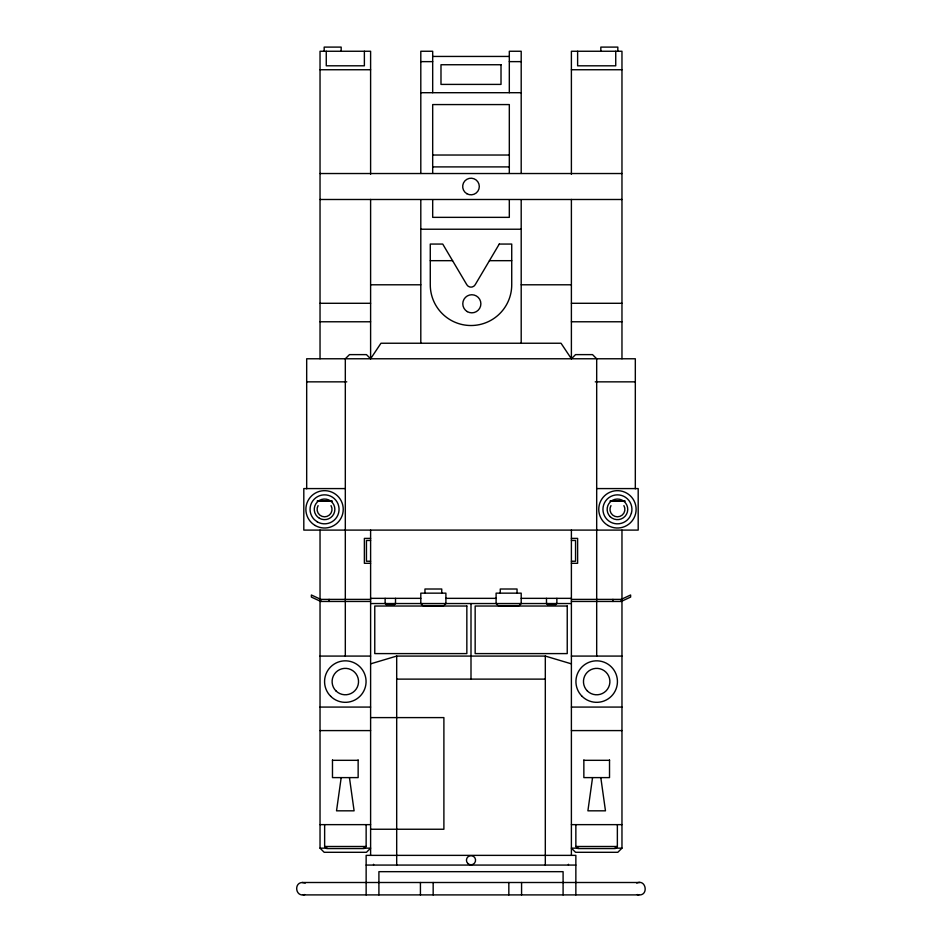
<?xml version="1.0" encoding="UTF-8"?>
<svg xmlns="http://www.w3.org/2000/svg" width="942" height="942" viewBox="0 0 942 942"><rect width="100%" height="100%" fill="white"/><g stroke="black" fill="none" stroke-linecap="round" stroke-linejoin="round"><path stroke-width="1.41" d="M341.192 777.609L336.529 810.827L354.098 810.827L349.447 777.609M592.553 777.609L587.902 810.827L605.471 810.827L600.808 777.609M345.314 656.079L345.314 358.772L349.47 354.616L366.45 354.616L370.606 358.772L380.98 343.241L561.02 343.241L571.394 358.772L575.55 354.616L592.53 354.616L596.686 358.772L596.686 656.079M385.137 598.347L385.137 603.539L386.161 604.576L394.486 604.576L395.51 603.539L395.51 598.347M546.49 598.347L546.49 603.539L547.526 604.576L555.827 604.576L556.863 603.539L556.863 598.347M366.144 824.639L366.144 846.493L364.071 848.565L326.709 848.565L324.637 846.493L324.637 824.639M617.363 824.639L617.363 846.493L615.291 848.565L577.929 848.565L575.856 846.493L575.856 824.639M621.967 530.099L621.967 848.153L617.822 852.298L575.55 852.298L571.394 848.153L578.623 848.153M571.394 599.383L621.214 599.383L630.622 594.991L630.622 597.075L621.214 601.455L571.394 601.455M636.698 883.054C646.153 878.709 648.885 895.877 638.711 894.9M370.606 663.851L396.688 656.079L545.312 656.079L571.394 663.851M639.865 882.501L302.135 882.501C294.045 882.925 295.411 895.948 303.289 894.9M304.831 894.547L303.242 894.9L638.758 894.9L637.169 894.547M432.684 56.438L509.316 56.438M420.803 61.63L432.684 61.63M509.316 61.63L521.197 61.63M320.033 69.743L370.606 69.743M571.394 69.743L621.967 69.743M420.803 92.705L521.197 92.705M432.684 155.03L509.316 155.03M432.684 166.899L509.316 166.899M320.033 173.528L621.967 173.528M320.033 199.492L621.967 199.492M420.803 229.224L521.197 229.224M430.27 260.675L452.56 260.675M489.44 260.675L511.73 260.675M370.606 284.79L420.803 284.79M521.197 284.79L571.394 284.79M320.033 303.289L370.606 303.289M571.394 303.289L621.967 303.289M320.033 321.775L370.606 321.775M571.394 321.775L621.967 321.775M306.68 381.851L346.774 381.851M595.25 381.851L635.32 381.851M345.314 488.58L303.807 488.58L303.807 530.099L638.193 530.099L638.193 488.58L596.686 488.58M370.606 538.4L364.377 538.4L364.377 563.304L370.606 563.304M571.394 538.4L577.623 538.4L577.623 563.304L571.394 563.304M370.606 540.472L366.45 540.472L366.45 561.232L370.606 561.232M571.394 540.472L575.55 540.472L575.55 561.232L571.394 561.232M370.606 598.347L420.803 598.347M445.896 598.347L496.104 598.347M521.197 598.347L571.394 598.347M370.606 601.455L320.786 601.455L311.378 597.075L311.378 594.991L320.786 599.383L370.606 599.383M370.606 603.539L571.394 603.539M320.033 656.079L370.606 656.079M571.394 656.079L621.967 656.079M396.688 679.123L545.312 679.123M320.033 707.077L370.606 707.077M571.394 707.077L621.967 707.077M370.606 717.604L443.894 717.604L443.894 829.243L370.606 829.243M320.033 730.592L370.606 730.592M571.394 730.592L621.967 730.592M332.479 760.324L358.148 760.324M583.852 760.324L609.521 760.324M320.033 824.639L370.606 824.639M571.394 824.639L621.967 824.639M324.637 846.493L366.144 846.493M575.856 846.493L617.363 846.493M320.033 530.099L320.033 848.153L327.251 848.153M363.377 848.153L370.606 848.153L366.45 852.298L324.178 852.298L320.033 848.153M614.749 848.153L621.967 848.153M366.144 865.074L575.856 865.074M302.182 882.501L305.302 883.054M635.32 488.827L635.32 358.772L306.68 358.772L306.68 488.827M621.967 358.772L621.967 51.257L571.394 51.257L571.394 174.258M621.214 599.383L621.214 601.455M617.822 51.257L617.822 47.1L600.831 47.1L600.831 51.257M615.738 51.257L615.738 65.81L577.623 65.81L577.623 51.257M612.912 599.383L612.912 601.455M609.521 759.935L609.521 777.609L583.852 777.609L583.852 759.935M575.856 894.9L575.856 855.371L366.144 855.371L366.144 894.9M571.394 199.445L571.394 358.772M571.394 530.099L571.394 855.371M568.426 864.285L568.426 865.015M563.092 894.9L563.092 871.668L378.908 871.668L378.908 894.9M555.827 603.539L555.827 604.576M547.526 603.539L547.526 604.576M545.312 656.079L545.312 865.074M521.574 882.501L521.574 894.9M521.197 173.446L521.197 51.257L509.316 51.257L509.316 92.705M521.197 199.739L521.197 342.817M517.04 593.154L517.04 589.009L500.249 589.009L500.249 593.154M509.316 173.41L509.316 104.574L432.684 104.574L432.684 173.41M509.316 199.775L509.316 217.355L432.684 217.355L432.684 199.775M508.833 882.501L508.833 894.9M471 603.539L471 679.123M441.751 593.154L441.751 589.009L424.96 589.009L424.96 593.154M433.167 882.501L433.167 894.9M432.684 92.705L432.684 51.257L420.803 51.257L420.803 173.446M420.803 199.739L420.803 342.817M420.426 882.501L420.426 894.9M396.688 656.079L396.688 865.074M394.486 603.539L394.486 604.576M386.161 603.539L386.161 604.576M373.574 864.285L373.574 865.015M370.606 174.258L370.606 51.257L320.033 51.257L320.033 358.772M370.606 199.445L370.606 358.772M370.606 530.099L370.606 855.371M364.377 51.257L364.377 65.799L326.262 65.799L326.262 51.257M358.148 759.935L358.148 777.609L332.479 777.609L332.479 759.935M341.169 51.257L341.169 47.1L324.178 47.1L324.178 51.257M329.088 599.383L329.088 601.455M320.786 599.383L320.786 601.455M331.031 505.607A7.477 7.477 0 0 1 324.566 516.817A7.477 7.477 0 0 1 318.09 505.607M623.91 505.607A7.477 7.477 0 0 1 617.434 516.817A7.477 7.477 0 0 1 610.969 505.607M631.434 513.096L629.998 516.593A14.495 14.495 0 0 1 605.565 517.653A14.495 14.495 0 0 1 614.926 495.068A14.495 14.495 0 0 1 631.434 513.096M499.272 244.06L475.157 284.79A4.828 4.828 0 0 1 466.843 284.79L442.728 244.06L430.27 244.06L430.27 284.79A40.73 40.73 0 0 0 471 325.52A40.73 40.73 0 0 0 511.73 284.79L511.73 244.06L499.272 244.06M445.896 603.539L443.823 605.612L422.876 605.612L420.803 603.539L420.803 593.154L445.896 593.154L445.896 603.539M521.197 603.539L519.124 605.612L498.177 605.612L496.104 603.539L496.104 593.154L521.197 593.154L521.197 603.539M317.348 501.062L332.031 501.12L317.348 501.062M610.228 501.062L624.923 501.12L610.228 501.062M501.014 64.739L440.986 64.739L440.986 84.403L501.014 84.403L501.014 64.739M466.843 606.024L374.763 606.024L374.763 653.595L466.843 653.595L466.843 606.024M567.237 606.024L475.157 606.024L475.157 653.595L567.237 653.595L567.237 606.024M317.313 521.892L314.31 519.595A14.495 14.495 0 0 1 319.597 495.716A14.495 14.495 0 0 1 339.002 510.599A14.495 14.495 0 0 1 317.313 521.892M582.062 696.315A20.759 20.759 0 0 0 616.751 686.871A20.759 20.759 0 0 0 591.223 661.555A20.759 20.759 0 0 0 582.062 696.315M330.701 696.315A20.759 20.759 0 0 0 365.39 686.871A20.759 20.759 0 0 0 339.862 661.555A20.759 20.759 0 0 0 330.701 696.315M336.011 690.957A13.223 13.223 0 0 0 358.101 684.94A13.223 13.223 0 0 0 341.84 668.82A13.223 13.223 0 0 0 336.011 690.957M587.372 690.969A13.223 13.223 0 0 0 609.462 684.952A13.223 13.223 0 0 0 593.213 668.82A13.223 13.223 0 0 0 587.372 690.969M467.303 311.625A9.055 9.055 0 0 0 480.879 303.783A9.055 9.055 0 0 0 467.303 295.953A9.055 9.055 0 0 0 467.303 311.625M608.096 525.518A18.687 18.687 0 0 0 636.121 509.339A18.687 18.687 0 0 0 608.096 493.161A18.687 18.687 0 0 0 608.096 525.518M315.217 525.518A18.687 18.687 0 0 0 343.241 509.339A18.687 18.687 0 0 0 315.217 493.161A18.687 18.687 0 0 0 315.217 525.518M319.409 518.265A10.303 10.303 0 0 0 334.869 509.339A10.303 10.303 0 0 0 319.409 500.414A10.303 10.303 0 0 0 319.409 518.265M610.157 516.628A10.303 10.303 0 0 0 627.396 512.012A10.303 10.303 0 0 0 614.773 499.39A10.303 10.303 0 0 0 610.157 516.628M467.774 863.449A4.569 4.569 0 0 0 475.416 861.4A4.569 4.569 0 0 0 469.822 855.807A4.569 4.569 0 0 0 467.774 863.449M466.843 193.711A8.301 8.301 0 0 0 479.301 186.516A8.301 8.301 0 0 0 466.843 179.321A8.301 8.301 0 0 0 466.843 193.711"/></g></svg>
